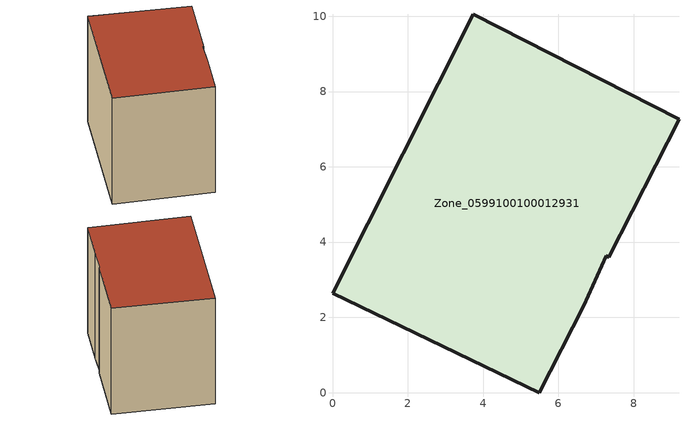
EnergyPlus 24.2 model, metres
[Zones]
Zone_0599100100012931
 floor ground (C_G): 3.74,10.05 9.2,7.27 7.33,3.6 7.28,3.63 6.67,2.31 5.5,0 0,2.64 z0.99
 wall outside (C_F): 9.2,7.27 3.74,10.05 0,2.64 5.5,0 6.67,2.31 7.28,3.63 7.33,3.6 9.2,7.27 z0.99:8.54
 roof outside (C_R): 5.5,0 6.67,2.31 7.28,3.63 7.33,3.6 9.2,7.27 3.74,10.05 0,2.64 z8.54
[BUILDING]
Pand.0599100100012931: North Axis=0; Terrain=City; Loads Convergence Tolerance Value=0.04; Temperature Convergence Tolerance Value=0.4; Solar Distribution=FullExterior; Maximum Number of Warmup Days=25; Minimum Number of Warmup Days=1
[Site:Location]
Rotterdam.The.Hague.AP_ZH_NLD Design_Conditions: Latitude=51.96; Longitude=4.45; Time Zone=1; Elevation=-4.5
[SITE:GROUNDTEMPERATURE:BUILDINGSURFACE]
18, 18, 18, 18, 18, 18, 18, 18, 18, 18, 18, 18
[MATERIAL] Thermal Absorptance=0.9; Solar Absorptance=0.7; Visible Absorptance=0.7
Name | Roughness | Thickness | Conductivity | Density | Specific Heat
G.TC.1946-1964 | MediumSmooth | 0.15 | 1 | 540 | 1210
F.TC.1946-1964 | Rough | 0.3 | 0.857143 | 1920 | 840
R.TC.1946-1964 | MediumRough | 0.2 | 0.235294 | 1500 | 1000
[CONSTRUCTION]
C_G: G.TC.1946-1964
C_F: F.TC.1946-1964
C_R: R.TC.1946-1964
[ZONE]
Zone_0599100100012931: Type=1; Multiplier=1; Ceiling Height=Autocalculate; Volume=Autocalculate; Floor Area=autocalculate; Part of Total Floor Area=Yes
[ZONEINFILTRATION:DESIGNFLOWRATE]
Infil_Zone_0599100100012931: Zone or ZoneList or Space or SpaceList=Zone_0599100100012931; Schedule=AlwaysOn; Design Flow Rate Calculation Method=Flow/Area; Flow Rate per Floor Area=0.003; Constant Term Coefficient=1; Temperature Term Coefficient=0; Velocity Term Coefficient=0; Velocity Squared Term Coefficient=0
[HVACTEMPLATE:ZONE:IDEALLOADSAIRSYSTEM]
Zone_0599100100012931: Maximum Heating Supply Air Temperature=50; Minimum Cooling Supply Air Temperature=13; Maximum Heating Supply Air Humidity Ratio=0.0156; Minimum Cooling Supply Air Humidity Ratio=0.0077; Heating Limit=NoLimit; Cooling Limit=NoLimit; Dehumidification Control Type=ConstantSensibleHeatRatio; Cooling Sensible Heat Ratio=0.7; Dehumidification Setpoint=60; Humidification Control Type=None; Humidification Setpoint=30; Outdoor Air Method=None; Outdoor Air Flow Rate per Person=0.00944; Outdoor Air Flow Rate per Zone Floor Area=0; Outdoor Air Flow Rate per Zone=0; Demand Controlled Ventilation Type=None; Outdoor Air Economizer Type=NoEconomizer; Heat Recovery Type=None; Sensible Heat Recovery Effectiveness=0.7; Latent Heat Recovery Effectiveness=0.65
[ZONECONTROL:THERMOSTAT]
ThermostatControl_Zone_0599100100012931: Zone or ZoneList=Zone_0599100100012931; Control Type Schedule=DualSetpointControlType; Control 1=Thermostat_Zone_0599100100012931; Temperature Difference Between Cutout And Setpoint=0
[THERMOSTATSETPOINT:DUALSETPOINT]
Thermostat_Zone_0599100100012931: Heating Setpoint Temperature Schedule=HeatingSetpoint_Zone_0599100100012931; Cooling Setpoint Temperature Schedule=CoolingSetpoint_Zone_0599100100012931
[SCHEDULE:COMPACT]
HeatingSetpoint_Zone_0599100100012931: Through: 12/31, For: AllDays, Until: 24:00, 21
CoolingSetpoint_Zone_0599100100012931: Through: 12/31, For: AllDays, Until: 24:00, 24
DualSetpointControlType: Through: 12/31, For: AllDays, Until: 24:00, 4
AlwaysOn: Through: 12/31, For: AllDays, Until: 24:00, 1
